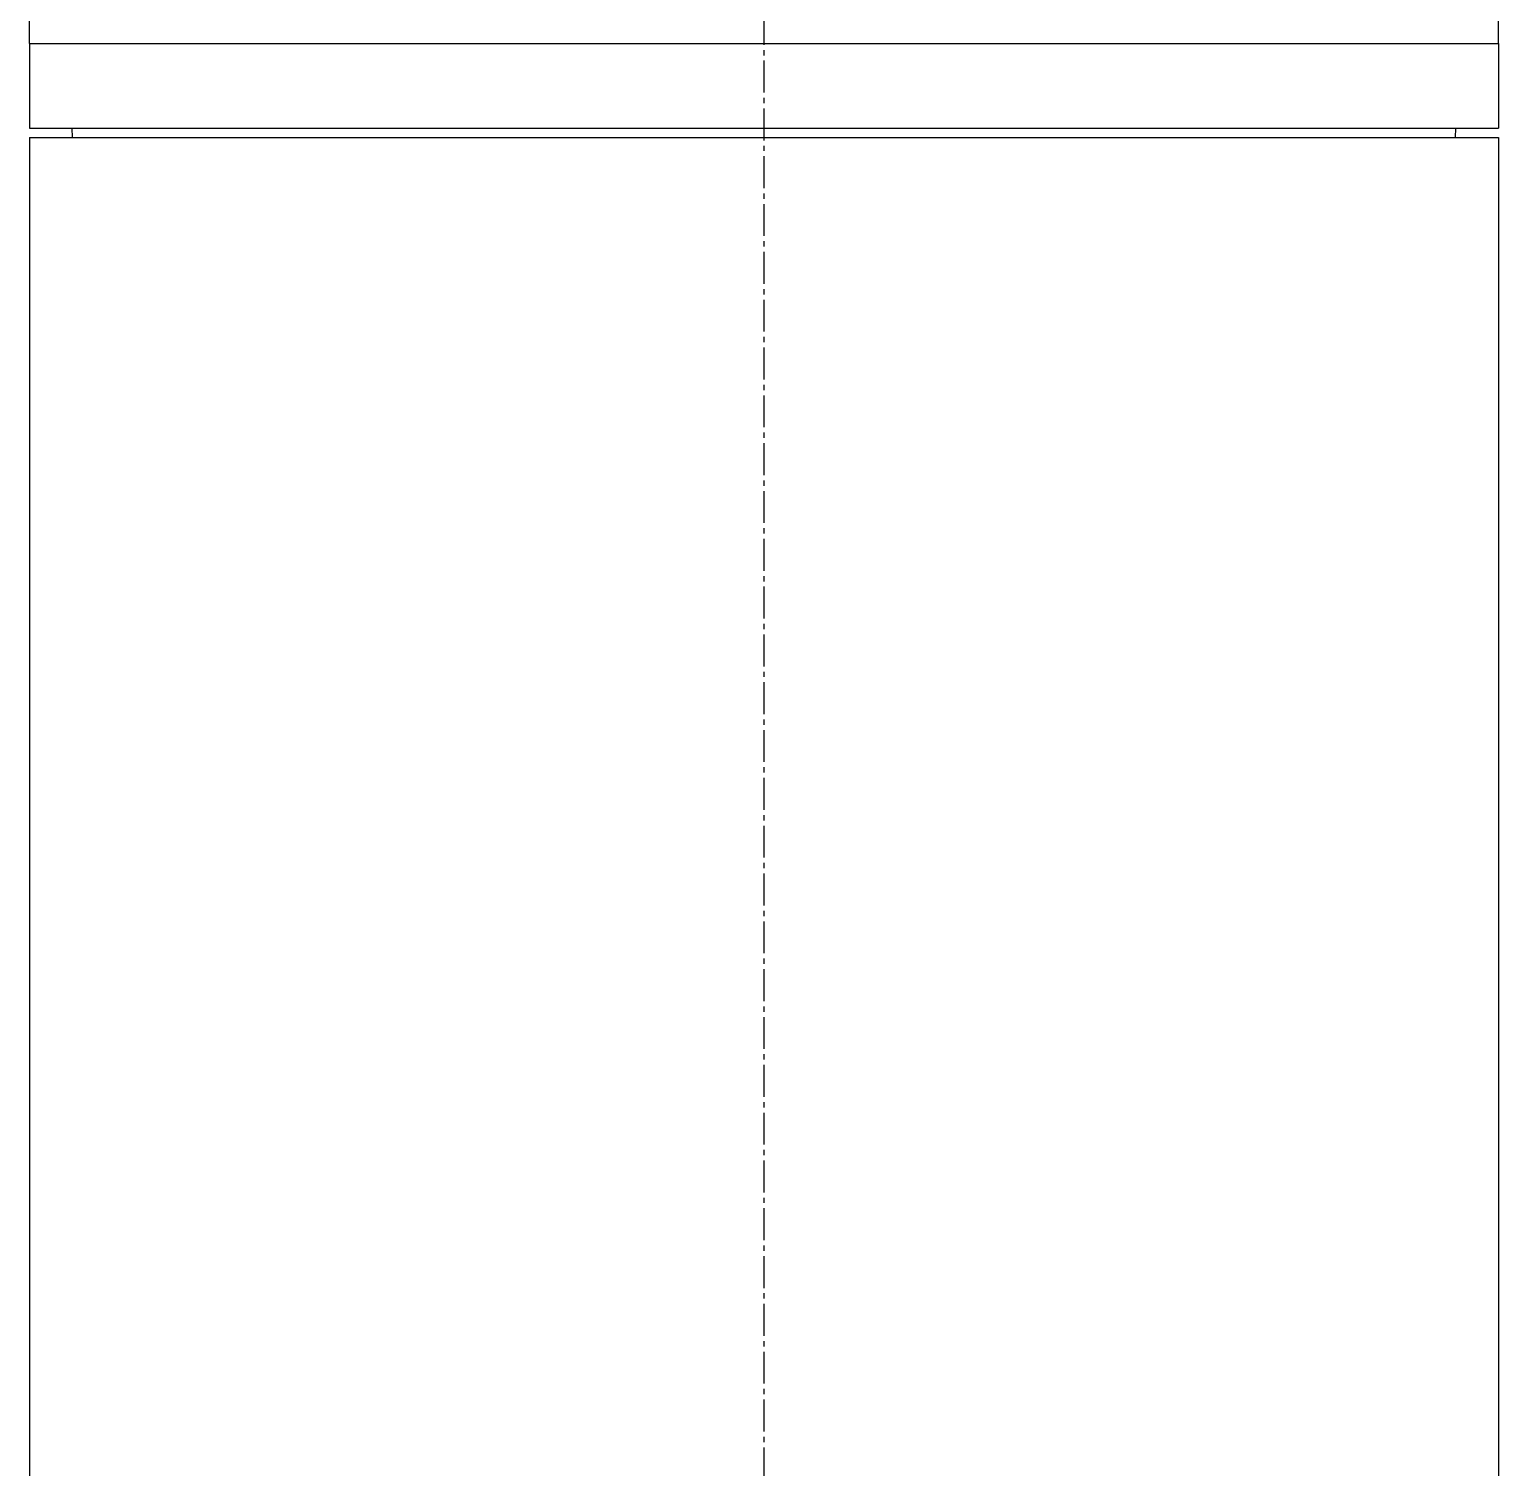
# Model space of a CAD drawing. Header units: millimetres. Extents: x 0 to 4378, y 0 to 2376.
# Drawn here: x 196.7 to 274.7, y 1462.8 to 1539.2 of the extents above; entities that cross this region are included whole.
import ezdxf

# ---------------------------------------------------------------- set-up
doc = ezdxf.new("R2010")
doc.units = ezdxf.units.MM
doc.header["$LTSCALE"] = 0.2
doc.linetypes.add('CENTER2', pattern=[1.125, 0.75, -0.125, 0.125, -0.125])
doc.layers.add('02_Center Line', color=1, linetype='CENTER2')

# ---------------------------------------------------------------- blocks, each defined once
blk = doc.blocks.new('A$C51789057')
for p, q in [((-39, 936.2), (-39, 937.7)), ((39, 936.2), (39, 937.7)), ((39, 936.2), (-39, 936.2)), ((39, 936.2), (-39, 936.2)), ((-39, 936.2), (-39, 931.7)), ((39, 936.2), (39, 931.7)), ((39, 931.7), (-39, 931.7)), ((-36.713, 931.2), (-36.721, 931.7)), ((36.713, 931.2), (36.721, 931.7)), ((39, 931.2), (-39, 931.2)), ((-39, 931.2), (-39, 702.181)), ((39, 931.2), (39, 702.181))]:
    blk.add_line(p, q)
at = {"layer": '02_Center Line', "ltscale": 11.288275}
blk.add_line((0, 1049.582), (0, 537.871), dxfattribs=at)

msp = doc.modelspace()

# ---------------------------------------------------------------- block references
at = {"xscale": -1}
msp.add_blockref('A$C51789057', (235.724, 602.257), dxfattribs=at)

doc.saveas('drawing.dxf')
